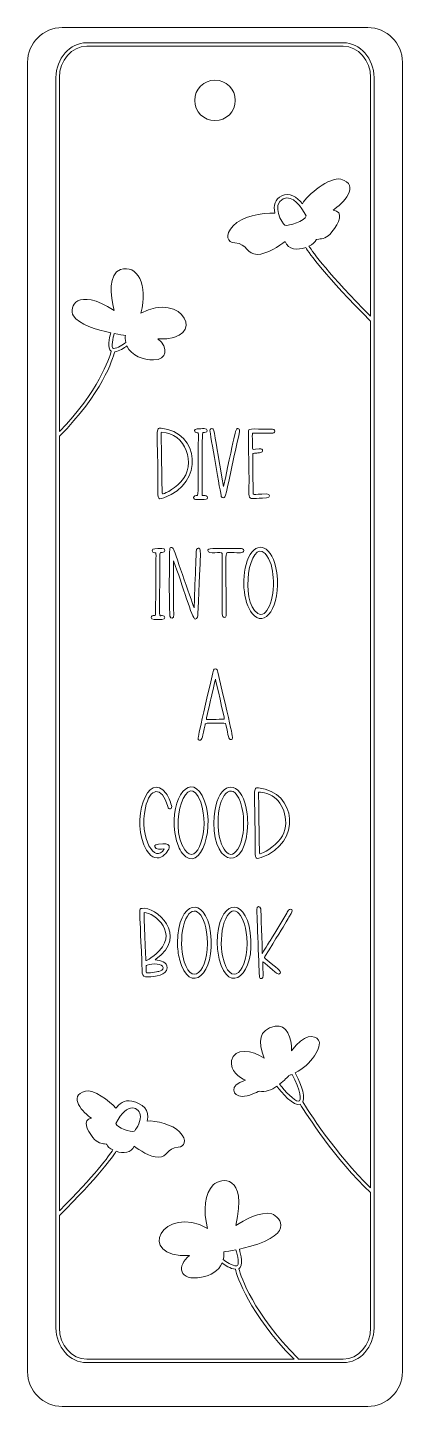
# Model space of a CAD drawing. Header units: inches. Extents: x 186 to 318, y 6 to 488.
import ezdxf

# ---------------------------------------------------------------- set-up
doc = ezdxf.new("R2010")
doc.units = ezdxf.units.IN
doc.header["$MEASUREMENT"] = 0
doc.layers.add('_U+0421_U+043B_U+043E_U+0439 1', color=7, linetype='Continuous')

msp = doc.modelspace()

# ---------------------------------------------------------------- linework, layer by layer
at = {"layer": '_U+0421_U+043B_U+043E_U+0439 1', "color": 1, "lineweight": 9, "true_color": 0xff0000}
for points, knots in [([(305.39, 488.2), (305.39, 488.2), (198.61, 488.2), (198.61, 488.2), (191.91, 488.2), (186.48, 482.77), (186.48, 476.07), (186.48, 476.07), (186.48, 17.93), (186.48, 17.93), (186.48, 11.23), (191.91, 5.8), (198.61, 5.8), (198.61, 5.8), (305.39, 5.8), (305.39, 5.8), (312.09, 5.8), (317.52, 11.23), (317.52, 17.93), (317.52, 17.93), (317.52, 476.07), (317.52, 476.07), (317.52, 482.77), (312.09, 488.2), (305.39, 488.2)], [0, 0, 0, 0, 1, 1, 1, 2, 2, 2, 3, 3, 3, 4, 4, 4, 5, 5, 5, 6, 6, 6, 7, 7, 7, 8, 8, 8, 8]), ([(252, 455.64), (248.09, 455.64), (244.91, 458.81), (244.91, 462.72), (244.91, 466.64), (248.09, 469.81), (252, 469.81), (255.91, 469.81), (259.09, 466.64), (259.09, 462.72), (259.09, 458.81), (255.91, 455.64), (252, 455.64)], [0, 0, 0, 0, 1, 1, 1, 2, 2, 2, 3, 3, 3, 4, 4, 4, 4])]:
    msp.add_open_spline(points, degree=3, knots=knots, dxfattribs=at)
at = {"layer": '_U+0421_U+043B_U+043E_U+0439 1', "color": 7, "lineweight": 9, "true_color": 0xffffff}
for points, knots in [([(307.6, 470.7), (307.6, 477.41), (302.77, 482.88), (296.82, 482.88), (296.82, 482.88), (207.18, 482.88), (207.18, 482.88), (201.24, 482.88), (196.4, 477.42), (196.4, 470.7), (196.4, 470.7), (196.4, 33.3), (196.4, 33.3), (196.4, 26.59), (201.24, 21.12), (207.18, 21.12), (207.18, 21.12), (296.82, 21.12), (296.82, 21.12), (302.77, 21.12), (307.6, 26.58), (307.6, 33.3), (307.6, 33.3), (307.6, 470.7), (307.6, 470.7), (307.6, 470.7), (307.6, 470.7), (307.6, 470.7)], [0, 0, 0, 0, 1, 1, 1, 2, 2, 2, 3, 3, 3, 4, 4, 4, 5, 5, 5, 6, 6, 6, 7, 7, 7, 8, 8, 8, 9, 9, 9, 9]), ([(306.4, 387.2), (291.9, 401.65), (286.23, 409.62), (284.84, 411.72), (286.09, 412.32), (287.15, 413.12), (287.35, 413.94), (287.39, 414.09), (287.44, 414.14), (288.25, 414.22), (289.41, 414.32), (291.17, 414.47), (292.89, 416.7), (295.37, 419.88), (297.26, 423.8), (293.27, 424.35), (296.66, 426.36), (303.05, 433.31), (295.95, 435.13), (292.1, 436.12), (284.2, 429.61), (282.54, 426.58), (280.62, 428.93), (278.08, 430.67), (275.33, 429.36), (272.95, 428.21), (272.33, 425.91), (272.91, 423.3), (268.5, 423.54), (261.21, 422.01), (258.37, 418.88), (255.16, 415.35), (256.39, 413.03), (258.89, 412.86), (263.5, 412.56), (263.1, 408.83), (266.71, 408.83), (270.07, 408.83), (274.67, 411.94), (276.54, 413.32), (277.63, 410.46), (280.79, 410.23), (283.71, 411.25), (284.93, 409.36), (290.58, 401.17), (306.4, 385.51), (306.4, 385.51), (306.4, 82.26), (306.4, 82.26), (294.32, 93.79), (284.15, 109.97), (282.69, 112.35), (283.95, 114.8), (281.16, 120.39), (280.03, 122.47), (285.54, 125.27), (289.75, 131.7), (288.16, 133.99), (286.87, 135.84), (283.15, 136.25), (278.74, 130.2), (279.06, 134.7), (276.91, 139.66), (272.99, 138.81), (267.13, 137.53), (267.09, 133.69), (269.2, 127.62), (265.06, 130.53), (258.69, 131.36), (257.81, 126.8), (257.1, 123.12), (260.43, 120.94), (262.68, 119.91), (256.51, 118.1), (258.28, 114.24), (261.48, 114.24), (263.75, 114.24), (266.6, 115.69), (267.45, 116.14), (269.56, 115.57), (271.78, 116.59), (273.6, 117.82), (275.13, 115.86), (279.48, 110.57), (281.8, 111.49), (283.77, 108.33), (294.2, 91.96), (306.4, 80.61), (306.4, 80.61), (306.4, 33.3), (306.4, 33.3), (306.4, 27.25), (302.1, 22.32), (296.82, 22.32), (296.82, 22.32), (281.13, 22.32), (281.13, 22.32), (281.12, 22.47), (281.06, 22.61), (280.95, 22.72), (265.32, 38.31), (261.09, 51.24), (260.33, 53.96), (262.05, 54.91), (261.08, 58.95), (260.51, 60.85), (280.74, 65.25), (274.93, 72.24), (271.84, 73.14), (267.98, 74.27), (261.92, 70.83), (259.27, 69.14), (263.47, 87.11), (254.11, 85.96), (251.35, 83.27), (248.48, 80.46), (247.75, 74.49), (249.41, 68.09), (233.88, 76.87), (223.7, 57.72), (243.1, 58.6), (238.54, 55.07), (239.35, 49.43), (247.27, 51.01), (250.42, 51.64), (253.25, 53.09), (254.5, 56.03), (255.48, 55.25), (257.35, 53.95), (259.13, 53.79), (259.79, 51.22), (263.77, 38.34), (279.66, 22.32), (279.66, 22.32), (207.18, 22.32), (207.18, 22.32), (201.89, 22.32), (197.6, 27.25), (197.6, 33.3), (197.6, 33.3), (197.6, 72.58), (197.6, 72.58), (211.3, 86.14), (216.29, 93.3), (217.43, 95.06), (219.98, 94.18), (222.68, 94.39), (223.7, 96.84), (225.39, 95.61), (229.35, 92.96), (232.27, 92.96), (235.47, 92.96), (235.11, 96.22), (239.11, 96.49), (241.33, 96.63), (242.48, 98.72), (239.62, 101.87), (237.33, 104.39), (231.22, 105.94), (228.25, 105.64), (229.29, 109.6), (226.83, 111.67), (222.89, 112.62), (220.36, 113.22), (218.37, 111.39), (217.35, 110.14), (215.02, 112.75), (209.64, 116.86), (206.68, 116.1), (200.37, 114.49), (206.01, 108.36), (208.81, 106.65), (205.48, 106.03), (207.21, 102.56), (209.31, 99.87), (210.84, 97.9), (212.46, 97.75), (213.42, 97.67), (214.11, 97.61), (214.12, 97.57), (214.14, 97.48), (214.32, 96.77), (215.22, 96.06), (216.3, 95.53), (215.01, 93.6), (210.04, 86.67), (197.6, 74.27), (197.6, 74.27), (197.6, 345.21), (197.6, 345.21), (212.53, 360.2), (216.3, 372.29), (216.95, 374.78), (218.59, 374.94), (220.31, 376.12), (221.23, 376.85), (222.76, 373.34), (227.18, 371.91), (230.45, 371.91), (235.38, 371.91), (235.84, 376.25), (232.04, 379.27), (250.07, 378.6), (240.57, 396.39), (226.08, 388.28), (228.62, 398.21), (224.82, 405.54), (218.93, 403.52), (214.61, 402.03), (215.51, 394.52), (216.73, 389.27), (203.63, 397.57), (200.75, 390.38), (202.51, 387.38), (204.26, 384.38), (210.72, 382.45), (215.57, 381.39), (215.05, 379.62), (214.15, 375.89), (215.75, 374.96), (215.04, 372.43), (211.25, 360.93), (197.6, 346.91), (197.6, 346.91), (197.6, 470.7), (197.6, 470.7), (197.6, 476.75), (201.89, 481.68), (207.18, 481.68), (207.18, 481.68), (296.82, 481.68), (296.82, 481.68), (302.1, 481.68), (306.4, 476.75), (306.4, 470.7), (306.4, 470.7), (306.4, 387.2), (306.4, 387.2), (306.4, 387.2), (306.4, 387.2), (306.4, 387.2)], [0, 0, 0, 0, 1, 1, 1, 2, 2, 2, 3, 3, 3, 4, 4, 4, 5, 5, 5, 6, 6, 6, 7, 7, 7, 8, 8, 8, 9, 9, 9, 10, 10, 10, 11, 11, 11, 12, 12, 12, 13, 13, 13, 14, 14, 14, 15, 15, 15, 16, 16, 16, 17, 17, 17, 18, 18, 18, 19, 19, 19, 20, 20, 20, 21, 21, 21, 22, 22, 22, 23, 23, 23, 24, 24, 24, 25, 25, 25, 26, 26, 26, 27, 27, 27, 28, 28, 28, 29, 29, 29, 30, 30, 30, 31, 31, 31, 32, 32, 32, 33, 33, 33, 34, 34, 34, 35, 35, 35, 36, 36, 36, 37, 37, 37, 38, 38, 38, 39, 39, 39, 40, 40, 40, 41, 41, 41, 42, 42, 42, 43, 43, 43, 44, 44, 44, 45, 45, 45, 46, 46, 46, 47, 47, 47, 48, 48, 48, 49, 49, 49, 50, 50, 50, 51, 51, 51, 52, 52, 52, 53, 53, 53, 54, 54, 54, 55, 55, 55, 56, 56, 56, 57, 57, 57, 58, 58, 58, 59, 59, 59, 60, 60, 60, 61, 61, 61, 62, 62, 62, 63, 63, 63, 64, 64, 64, 65, 65, 65, 66, 66, 66, 67, 67, 67, 68, 68, 68, 69, 69, 69, 70, 70, 70, 71, 71, 71, 72, 72, 72, 73, 73, 73, 74, 74, 74, 75, 75, 75, 76, 76, 76, 77, 77, 77, 78, 78, 78, 79, 79, 79, 80, 80, 80, 80]), ([(283.86, 422.29), (283.66, 420.6), (277.52, 418.58), (276.45, 419.08), (275.45, 419.56), (271.61, 426.25), (275.85, 428.27), (279.09, 429.82), (282.3, 425.45), (283.86, 422.29)], [0, 0, 0, 0, 1, 1, 1, 2, 2, 2, 3, 3, 3, 3]), ([(220.83, 378.07), (219.93, 377.29), (217.99, 375.89), (216.5, 375.96), (215.47, 376.01), (216.4, 379.96), (216.76, 381.15), (218.48, 380.8), (219.9, 380.58), (220.67, 380.46), (220.62, 379.91), (220.61, 379.04), (220.83, 378.07)], [0, 0, 0, 0, 1, 1, 1, 2, 2, 2, 3, 3, 3, 4, 4, 4, 4]), ([(232.04, 330.5), (232.1, 323.18), (231.59, 322.81), (234.16, 323.72), (248.41, 328.76), (246.63, 346.75), (233.14, 348.04), (231.15, 348.22), (231.9, 347.61), (232.04, 330.5)], [0, 0, 0, 0, 1, 1, 1, 2, 2, 2, 3, 3, 3, 3]), ([(244.54, 323.81), (244.56, 324.07), (244.71, 324.26), (244.98, 324.38), (246.3, 324.9), (246.11, 321.89), (246.12, 336.37), (246.13, 347.15), (246.48, 346.38), (245.81, 346.44), (244.44, 346.56), (244.61, 347.83), (245.81, 347.85), (246.6, 347.86), (247.49, 347.85), (248.26, 347.92), (249.59, 348.03), (249.71, 346.5), (248.37, 346.49), (247.3, 346.48), (247.64, 348.6), (247.48, 325.33), (247.47, 324.39), (247.47, 324.44), (248.13, 324.46), (248.39, 324.46), (248.68, 324.48), (248.91, 324.38), (249.55, 324.1), (249.43, 323.31), (248.9, 323.16), (248.34, 323), (246.23, 323.05), (245.61, 323.05), (245.03, 323.05), (244.51, 323.24), (244.54, 323.81)], [0, 0, 0, 0, 1, 1, 1, 2, 2, 2, 3, 3, 3, 4, 4, 4, 5, 5, 5, 6, 6, 6, 7, 7, 7, 8, 8, 8, 9, 9, 9, 10, 10, 10, 11, 11, 11, 12, 12, 12, 12]), ([(260.1, 347.86), (261.1, 347.63), (260.55, 346.73), (258.62, 337.91), (255.65, 324.38), (255.88, 323.7), (254.91, 323.7), (254.58, 323.7), (254.32, 323.86), (254.21, 324.15), (254.01, 324.69), (250.24, 346.72), (250.21, 347.08), (250.14, 347.81), (250.76, 348.14), (251.2, 347.86), (251.74, 347.51), (251.77, 346.16), (254.95, 327.64), (259.4, 347.68), (259.1, 348.1), (260.1, 347.86)], [0, 0, 0, 0, 1, 1, 1, 2, 2, 2, 3, 3, 3, 4, 4, 4, 5, 5, 5, 6, 6, 6, 7, 7, 7, 7]), ([(263.67, 346.76), (263.74, 348.05), (263.95, 347.73), (271.69, 347.72), (272.31, 347.72), (272.94, 347.59), (272.9, 346.97), (272.83, 345.97), (271.68, 346.3), (265.84, 346.33), (264.82, 346.34), (265.01, 346.87), (265.16, 341), (265.17, 340.42), (265.26, 340.63), (267.39, 340.82), (268.37, 340.91), (268.65, 340.56), (268.64, 340.15), (268.6, 339.39), (267.73, 339.44), (266.95, 339.37), (266.47, 339.32), (265.98, 339.27), (265.51, 339.24), (265.25, 339.22), (265.16, 339.12), (265.17, 338.84), (265.29, 329.48), (265.29, 328.55), (265.31, 325.58), (265.31, 324.58), (264.84, 324.86), (270.03, 325.08), (271.41, 325.12), (271.38, 323.74), (269.99, 323.67), (262.17, 323.29), (264.17, 321.83), (263.86, 332.69), (263.86, 332.85), (263.66, 346.51), (263.67, 346.76)], [0, 0, 0, 0, 1, 1, 1, 2, 2, 2, 3, 3, 3, 4, 4, 4, 5, 5, 5, 6, 6, 6, 7, 7, 7, 8, 8, 8, 9, 9, 9, 10, 10, 10, 11, 11, 11, 12, 12, 12, 13, 13, 13, 14, 14, 14, 14]), ([(233.37, 346.6), (241.63, 346.6), (245.76, 335.38), (240.06, 329.28), (237.2, 326.21), (233.81, 324.88), (233.6, 325.02), (233.43, 325.13), (233.2, 346.19), (233.19, 346.39), (233.18, 346.57), (233.23, 346.6), (233.37, 346.6)], [0, 0, 0, 0, 1, 1, 1, 2, 2, 2, 3, 3, 3, 4, 4, 4, 4]), ([(269.51, 304.22), (271.44, 302.34), (272.15, 298.54), (272.38, 295.84), (273.03, 288.19), (269.97, 281.19), (266.94, 283.22), (260.5, 287.56), (264.05, 309.54), (269.51, 304.22)], [0, 0, 0, 0, 1, 1, 1, 2, 2, 2, 3, 3, 3, 3]), ([(264.98, 283.19), (269.23, 277.83), (275.25, 285.58), (273.62, 297.38), (272.26, 307.3), (266.53, 308.89), (263.76, 302.78), (260.96, 296.61), (261.81, 287.18), (264.98, 283.19)], [0, 0, 0, 0, 1, 1, 1, 2, 2, 2, 3, 3, 3, 3]), ([(229.69, 281.86), (229.73, 282.44), (230.24, 282.46), (230.78, 282.5), (231.13, 282.52), (231.13, 282.53), (231.16, 282.85), (231.27, 284.33), (231.27, 292.91), (231.28, 294.41), (231.29, 305.19), (231.64, 304.43), (230.96, 304.49), (230.48, 304.53), (230.03, 304.68), (230.01, 305.16), (229.97, 306.19), (231.37, 305.79), (233.42, 305.97), (234.74, 306.08), (234.88, 304.55), (233.52, 304.54), (232.52, 304.53), (232.78, 304.84), (232.74, 299.28), (232.61, 280.53), (232.21, 282.49), (233.51, 282.5), (234.79, 282.5), (234.95, 281.12), (233.41, 281.1), (231.14, 281.07), (229.63, 280.86), (229.69, 281.86)], [0, 0, 0, 0, 1, 1, 1, 2, 2, 2, 3, 3, 3, 4, 4, 4, 5, 5, 5, 6, 6, 6, 7, 7, 7, 8, 8, 8, 9, 9, 9, 10, 10, 10, 11, 11, 11, 11]), ([(237.61, 282.82), (237.67, 281.19), (236.33, 281.25), (236.24, 282.22), (236.05, 284.26), (235.99, 294.21), (236.04, 296.29), (236.29, 305.87), (235.84, 306), (236.6, 306.26), (236.96, 306.38), (237.38, 306.24), (237.64, 305.46), (237.93, 304.61), (244.68, 285.22), (244.68, 285.22), (244.78, 285.73), (245.33, 304.63), (245.49, 305.4), (245.58, 305.8), (245.84, 306.05), (246.17, 306.05), (246.18, 306.05), (246.19, 306.05), (246.2, 306.05), (247.2, 306), (247.07, 306.16), (245.99, 283.21), (245.95, 282.39), (245.92, 281.25), (245.1, 281.25), (243.91, 281.25), (240.74, 293.25), (237.5, 301.67), (237.51, 292.11), (237.41, 288.83), (237.61, 282.82)], [0, 0, 0, 0, 1, 1, 1, 2, 2, 2, 3, 3, 3, 4, 4, 4, 5, 5, 5, 6, 6, 6, 7, 7, 7, 8, 8, 8, 9, 9, 9, 10, 10, 10, 11, 11, 11, 12, 12, 12, 12]), ([(260.81, 305.92), (261.43, 305.93), (262.05, 305.82), (262.04, 305.2), (262.02, 304.2), (260.53, 304.51), (257.73, 304.51), (255.1, 304.51), (255.85, 307.22), (255.91, 283.11), (255.91, 282.89), (255.91, 282.66), (255.88, 282.43), (255.78, 281.58), (254.51, 281.4), (254.51, 283.03), (254.51, 284.48), (254.46, 304.23), (254.46, 304.23), (254.47, 305.16), (249.45, 303.62), (249.48, 305.2), (249.49, 306.2), (250.38, 305.94), (260.81, 305.92)], [0, 0, 0, 0, 1, 1, 1, 2, 2, 2, 3, 3, 3, 4, 4, 4, 5, 5, 5, 6, 6, 6, 7, 7, 7, 8, 8, 8, 8]), ([(255.8, 244.21), (256.67, 240.5), (256.66, 238.93), (257.65, 239.13), (258.65, 239.32), (258.39, 239.1), (253, 262.73), (252.87, 263.3), (252.72, 263.81), (252.14, 263.81), (251.48, 263.81), (251.38, 263.08), (251.23, 262.44), (245.81, 238.69), (245.56, 239.09), (246.59, 238.88), (247.59, 238.68), (247.58, 240.29), (248.51, 244.27), (248.68, 245.02), (248.24, 244.76), (255.11, 244.79), (255.67, 244.8), (255.67, 244.79), (255.8, 244.21)], [0, 0, 0, 0, 1, 1, 1, 2, 2, 2, 3, 3, 3, 4, 4, 4, 5, 5, 5, 6, 6, 6, 7, 7, 7, 8, 8, 8, 8]), ([(249.43, 246.16), (248.67, 246.16), (248.84, 245.75), (250.47, 252.92), (250.59, 253.46), (252.01, 259.7), (252.15, 260.23), (252.19, 260.08), (255.36, 246.39), (255.26, 246.27), (255.17, 246.16), (249.57, 246.16), (249.43, 246.16)], [0, 0, 0, 0, 1, 1, 1, 2, 2, 2, 3, 3, 3, 4, 4, 4, 4]), ([(236.79, 216.03), (236.93, 215.53), (236.9, 215.01), (236.39, 214.88), (236.05, 214.78), (235.67, 214.93), (235.46, 215.7), (233.43, 223.04), (229.16, 222.33), (227.66, 215.25), (225.39, 204.55), (231.06, 195.33), (234.25, 200.84), (233.08, 200.85), (231.12, 200.48), (230.95, 201.58), (230.83, 202.28), (231.58, 202.39), (232.28, 202.5), (234.48, 202.85), (235.53, 202.63), (235.94, 201.9), (236.64, 200.68), (231.9, 194.12), (228.09, 200.37), (222.02, 210.32), (228.67, 229), (234.93, 220.18), (235.73, 219.06), (236.32, 217.74), (236.79, 216.03)], [0, 0, 0, 0, 1, 1, 1, 2, 2, 2, 3, 3, 3, 4, 4, 4, 5, 5, 5, 6, 6, 6, 7, 7, 7, 8, 8, 8, 9, 9, 9, 10, 10, 10, 10]), ([(247.46, 219.54), (242.71, 228.3), (235.29, 216.52), (238.43, 204.28), (238.85, 202.67), (239.43, 200.83), (240.66, 199.28), (246.8, 191.53), (252.95, 209.4), (247.46, 219.54)], [0, 0, 0, 0, 1, 1, 1, 2, 2, 2, 3, 3, 3, 3]), ([(246.99, 217.24), (250.44, 207.69), (245.63, 194.27), (241.42, 200.56), (235.3, 209.73), (242.53, 229.58), (246.99, 217.24)], [0, 0, 0, 0, 1, 1, 1, 2, 2, 2, 2]), ([(263.43, 209.92), (263.46, 212.19), (263.05, 216.38), (261.33, 219.54), (257.92, 225.82), (251.66, 221.77), (251.63, 209.97), (251.59, 194.26), (263.16, 192.65), (263.43, 209.92)], [0, 0, 0, 0, 1, 1, 1, 2, 2, 2, 3, 3, 3, 3]), ([(253.07, 209.95), (253.07, 209.95), (253.07, 209.95), (253.07, 209.95), (253.07, 209.95), (253.07, 209.96), (253.07, 209.96), (252.91, 219.42), (257.91, 225.43), (260.87, 217.24), (262.59, 212.49), (262.46, 204.8), (259.95, 200.74), (256.68, 195.42), (252.86, 202.93), (253.07, 209.95)], [0, 0, 0, 0, 1, 1, 1, 2, 2, 2, 3, 3, 3, 4, 4, 4, 5, 5, 5, 5]), ([(267.17, 222.18), (265.14, 222.37), (265.92, 221.79), (266.06, 204.64), (266.13, 197.35), (265.6, 196.95), (268.18, 197.86), (282.51, 202.92), (280.57, 220.89), (267.17, 222.18)], [0, 0, 0, 0, 1, 1, 1, 2, 2, 2, 3, 3, 3, 3]), ([(274.09, 203.42), (271.23, 200.36), (267.85, 199.03), (267.62, 199.16), (267.48, 199.26), (267.22, 220.68), (267.25, 220.71), (267.47, 220.91), (270.56, 220.46), (272.83, 218.83), (276.33, 216.31), (278.87, 208.54), (274.09, 203.42)], [0, 0, 0, 0, 1, 1, 1, 2, 2, 2, 3, 3, 3, 4, 4, 4, 4]), ([(238.91, 168.02), (238.9, 166.02), (239.13, 164.1), (239.59, 162.32), (242.99, 149.09), (252.44, 157), (250.46, 171.51), (248.62, 184.92), (238.95, 182.99), (238.91, 168.02)], [0, 0, 0, 0, 1, 1, 1, 2, 2, 2, 3, 3, 3, 3]), ([(252.79, 168.02), (252.78, 166.02), (253.01, 164.1), (253.47, 162.32), (256.87, 149.09), (266.33, 157.01), (264.34, 171.51), (262.5, 184.92), (252.83, 182.98), (252.79, 168.02)], [0, 0, 0, 0, 1, 1, 1, 2, 2, 2, 3, 3, 3, 3]), ([(226.52, 180.03), (225.23, 179.8), (225.66, 181.1), (226.58, 157.42), (226.63, 156.32), (227.36, 156.02), (228.53, 156.05), (231.06, 156.1), (235.17, 156.66), (235.24, 159.19), (235.29, 161.27), (233.03, 161.83), (231.03, 162.04), (231.1, 162.13), (231.19, 162.19), (231.28, 162.25), (243.08, 170.61), (231.12, 180.88), (226.52, 180.03)], [0, 0, 0, 0, 1, 1, 1, 2, 2, 2, 3, 3, 3, 4, 4, 4, 5, 5, 5, 6, 6, 6, 6]), ([(227.87, 161.76), (227.76, 161.85), (226.99, 178.61), (227.24, 178.61), (230.78, 178.61), (240.04, 171.11), (231.14, 163.9), (230.88, 163.68), (228.19, 161.64), (227.87, 161.76)], [0, 0, 0, 0, 1, 1, 1, 2, 2, 2, 3, 3, 3, 3]), ([(240.76, 163.41), (240.09, 166.73), (240.14, 171.55), (241.38, 175.2), (243.72, 182.06), (248.4, 179.57), (249.22, 169.97), (250.25, 157.81), (243.19, 151.45), (240.76, 163.41)], [0, 0, 0, 0, 1, 1, 1, 2, 2, 2, 3, 3, 3, 3]), ([(254.64, 163.41), (253.96, 166.74), (254.02, 171.57), (255.26, 175.2), (257.73, 182.44), (262.32, 179.11), (263.1, 169.97), (264.13, 157.8), (257.07, 151.48), (254.64, 163.41)], [0, 0, 0, 0, 1, 1, 1, 2, 2, 2, 3, 3, 3, 3]), ([(278, 179.7), (278.59, 180.07), (279.39, 179.54), (278.76, 178.51), (277.82, 176.93), (277.8, 176.63), (269.44, 163.19), (269.21, 162.82), (269.21, 162.82), (269.54, 162.53), (273.66, 158.98), (275.41, 158.22), (274.73, 157.32), (274.5, 157.03), (274.15, 156.99), (273.79, 157.21), (273.73, 157.24), (268.72, 161.38), (268.69, 161.38), (268.65, 161.13), (268.85, 156.83), (268.88, 156.58), (269.02, 155.32), (267.69, 155.14), (267.55, 156.02), (267.41, 156.87), (266.64, 178.78), (266.6, 179.64), (266.51, 180.87), (267.81, 181.1), (268, 179.84), (268.02, 179.69), (268.52, 166.32), (268.51, 164.3), (268.73, 164.61), (271.02, 168.35), (271.25, 168.71), (273.52, 172.38), (275.29, 175.25), (277.09, 178.37), (277.27, 178.69), (277.69, 179.51), (278, 179.7)], [0, 0, 0, 0, 1, 1, 1, 2, 2, 2, 3, 3, 3, 4, 4, 4, 5, 5, 5, 6, 6, 6, 7, 7, 7, 8, 8, 8, 9, 9, 9, 10, 10, 10, 11, 11, 11, 12, 12, 12, 13, 13, 13, 14, 14, 14, 14]), ([(233.83, 159.31), (233.87, 158.58), (233.09, 158.21), (232.38, 158), (231.91, 157.86), (228.36, 157.23), (228.06, 157.51), (227.92, 157.64), (227.97, 158.8), (227.97, 158.98), (227.97, 158.98), (227.94, 158.98), (227.94, 158.98), (227.9, 160.02), (227.78, 159.96), (228.28, 160.17), (230.22, 160.99), (233.77, 160.68), (233.83, 159.31)], [0, 0, 0, 0, 1, 1, 1, 2, 2, 2, 3, 3, 3, 4, 4, 4, 5, 5, 5, 6, 6, 6, 6]), ([(277.86, 121.57), (278.23, 121.69), (278.58, 121.82), (278.94, 121.97), (281.9, 116.55), (282.48, 112.49), (281.16, 112.57), (279.68, 112.61), (276.49, 116.06), (274.57, 118.53), (276.23, 119.8), (277.49, 121.15), (277.86, 121.57)], [0, 0, 0, 0, 1, 1, 1, 2, 2, 2, 3, 3, 3, 4, 4, 4, 4]), ([(223.71, 102.07), (222.71, 101.6), (217.58, 103.32), (217.35, 104.79), (221.29, 112.72), (225.9, 110.56), (225.9, 107.21), (225.91, 104.87), (224.17, 102.29), (223.71, 102.07)], [0, 0, 0, 0, 1, 1, 1, 2, 2, 2, 3, 3, 3, 3]), ([(255.08, 59.86), (255.9, 59.98), (257.45, 60.22), (259.33, 60.6), (259.88, 58.79), (260.64, 55.02), (259.58, 54.97), (257.97, 54.89), (255.87, 56.42), (254.91, 57.25), (255.16, 58.32), (255.14, 59.26), (255.08, 59.86)], [0, 0, 0, 0, 1, 1, 1, 2, 2, 2, 3, 3, 3, 4, 4, 4, 4])]:
    msp.add_open_spline(points, degree=3, knots=knots, dxfattribs=at)

doc.saveas('drawing.dxf')
